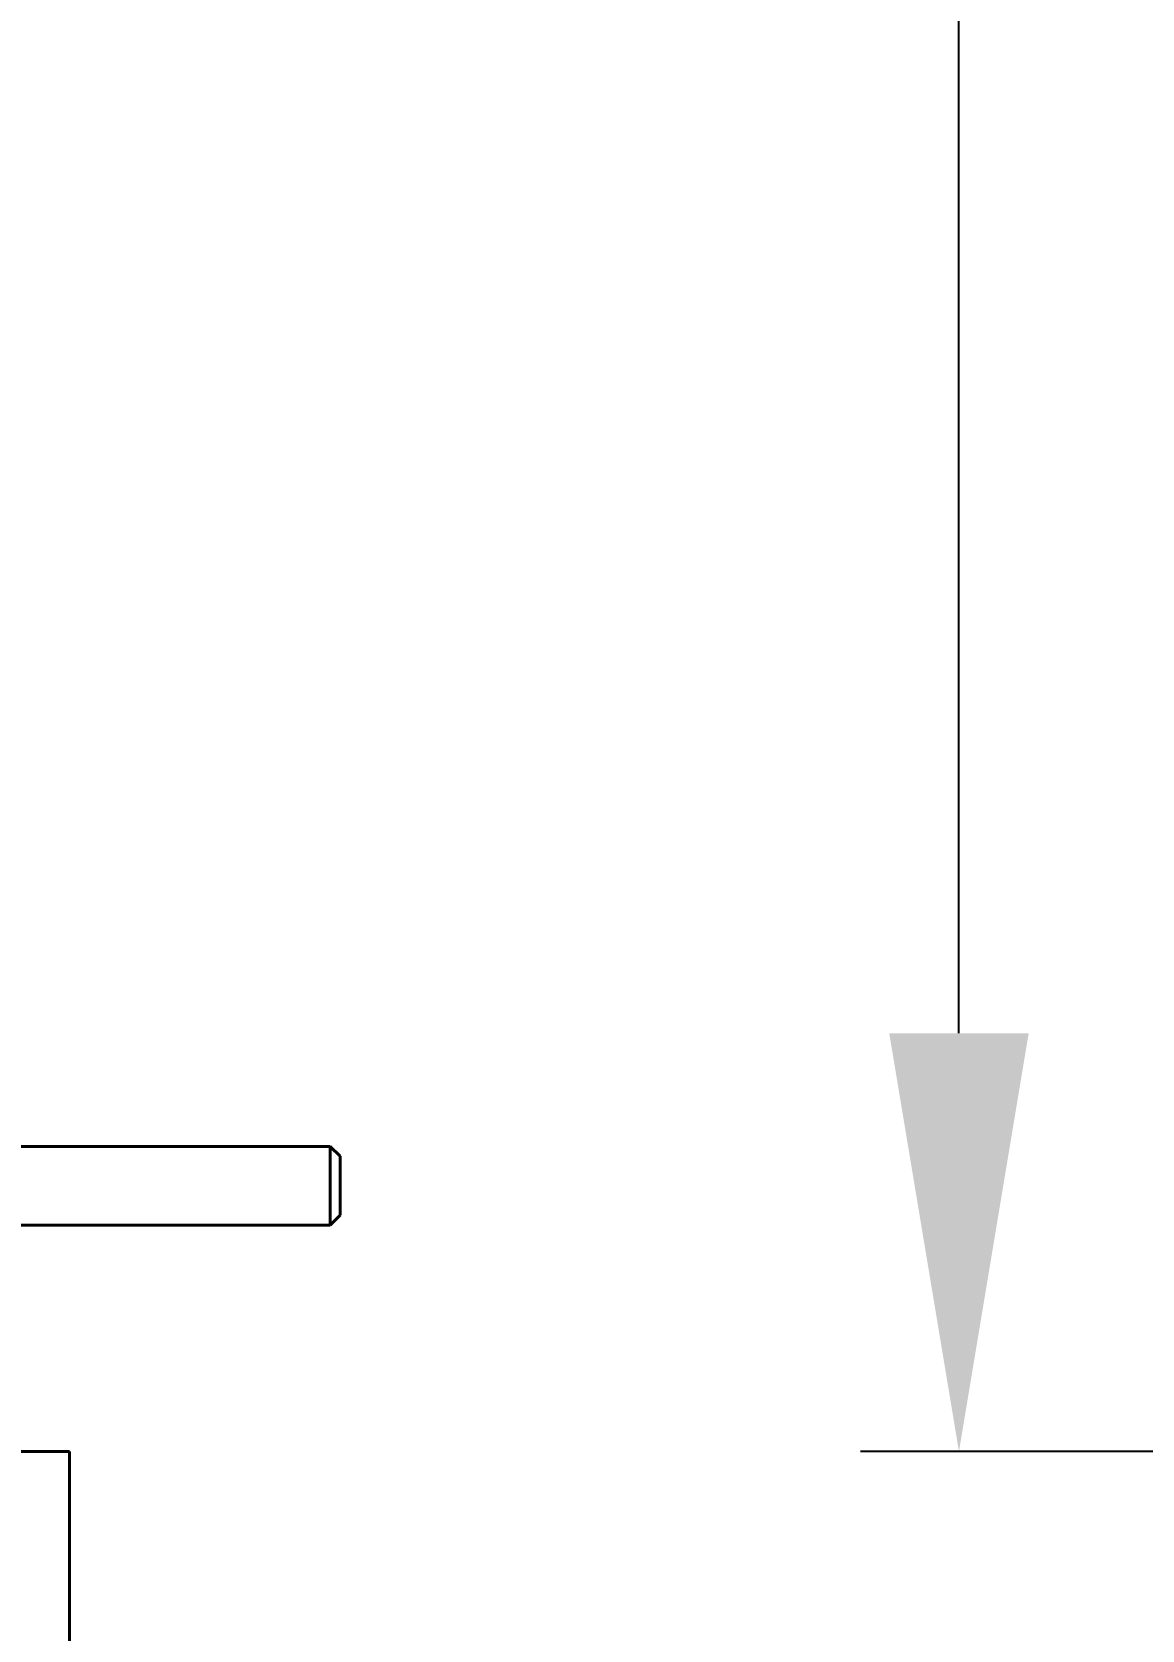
# Model space of a CAD drawing. Header units: millimetres. Extents: x 30271 to 35001, y 5679 to 9007.
# Drawn here: x 31543.1 to 31768.6, y 7714 to 8038.7 of the extents above; entities that cross this region are included whole.
import ezdxf

# ---------------------------------------------------------------- set-up
doc = ezdxf.new("R2010")
doc.units = ezdxf.units.MM
doc.linetypes.add('K5LT_BASIC', pattern=[0])
doc.layers.add('0 VIEW0', color=7, linetype='Continuous')
doc.layers.add('0 VIEW4', color=7, linetype='Continuous')
doc.styles.get("Standard").update_dxf_attribs({"font": 'verdana.TTF'})
doc.dimstyles.new('ISO-25', dxfattribs={"dimtxt": 80, "dimasz": 85, "dimexe": 20, "dimexo": 0, "dimgap": 20, "dimtad": 1, "dimtxsty": 'Standard', "dimcen": 2.5, "dimadec": 0, "dimazin": 0, "dimtfac": 1, "dimtmove": 0, "dimatfit": 3, "dimfxl": 0, "dimarcsym": 0})

# ---------------------------------------------------------------- blocks, each defined once
blk = doc.blocks.new('*D390')
at = {"layer": '0 VIEW4', "color": 0, "lineweight": -2}
for p, q in [((31884.63, 8748.66), (31711.42, 8748.66)), ((31731.42, 7835.28), (31731.42, 8663.66)), ((31843.73, 7750.28), (31711.42, 7750.28))]:
    blk.add_line(p, q, dxfattribs=at)
at = {"layer": '0 VIEW4', "color": 0}
for points in [[(31745.58, 8663.66), (31717.25, 8663.66), (31731.42, 8748.66)], [(31717.25, 7835.28), (31745.58, 7835.28), (31731.42, 7750.28)]]:
    blk.add_solid(points, dxfattribs=at)
at = {"layer": 'Defpoints', "color": 0}
for p in [(31731.42, 8748.66), (31884.63, 8748.66), (31843.73, 7750.28)]:
    blk.add_point(p, dxfattribs=at)
at = {"layer": '0 VIEW4', "color": 0, "linetype": 'K5LT_BASIC', "lineweight": 0, "ltscale": 100, "insert": (31691.42, 8249.47), "char_height": 40, "attachment_point": 5, "rotation": 90}
blk.add_mtext('L', dxfattribs=at)

msp = doc.modelspace()

# ---------------------------------------------------------------- linework, layer by layer
at = {"layer": '0 VIEW0', "color": 5, "linetype": 'K5LT_BASIC', "lineweight": 40}
for p, q in [((31603.734, 7812.284), (31539.734, 7812.284)), ((31603.734, 7812.284), (31605.734, 7810.284)), ((31603.734, 7796.284), (31603.734, 7812.284)), ((31605.734, 7798.284), (31605.734, 7810.284)), ((31603.734, 7796.284), (31605.734, 7798.284)), ((31603.734, 7796.284), (31539.734, 7796.284)), ((31483.234, 7750.284), (31550.734, 7750.284)), ((31550.734, 7750.284), (31550.734, 7610.284))]:
    msp.add_line(p, q, dxfattribs=at)

# ---------------------------------------------------------------- dimensions: what is measured, and where the dimension line sits
at = {"layer": '0 VIEW4', "color": 7, "lineweight": 0}
dim = msp.add_linear_dim(base=(31731.416, 8748.656), p1=(31843.726, 7750.284), p2=(31884.627, 8748.656), angle=90, text='L', dimstyle='ISO-25', override={"dimtxt": 40}, dxfattribs=at)
dim.commit()
dim.dimension.update_dxf_attribs({"geometry": '*D390', "text_midpoint": (31691.416, 8249.47)})

doc.saveas('drawing.dxf')
